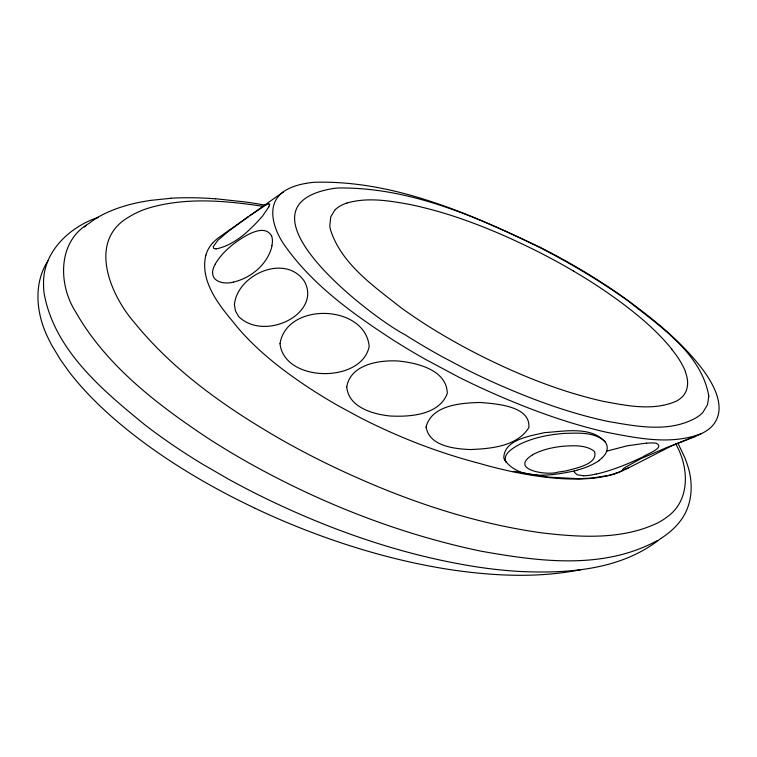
<?xml version="1.0" encoding="UTF-8"?>
<svg xmlns="http://www.w3.org/2000/svg" width="757" height="757" viewBox="0 0 757 757"><rect width="100%" height="100%" fill="white"/><g stroke="black" fill="none" stroke-linecap="round" stroke-linejoin="round"><path stroke-width="1.14" d="M212.603 272.369C212.253 282.683 225.69 284.339 233.307 282.115M272.056 245.779C267.846 264.051 251.305 277.923 233.449 282.087M205.847 255.118C199.82 280.592 218.035 303.983 233.411 322.283A303.074 174.981 0 0 0 237.092 326.863C257.03 350.538 281.718 369.747 307.38 386.799A611.079 352.8 0 0 0 338.597 405.941L358.657 416.833A549.468 317.23 0 0 0 393.479 433.439C421.498 445.778 450.491 455.846 480.099 463.587A328.775 189.818 0 0 0 512.224 471.649M97.369 217.59C69.587 227.176 43.31 251.589 43.546 282.815A220.779 127.46 0 0 0 44.076 293.091C54.116 350.131 102.772 390.451 145.249 425.122A758.741 438.057 0 0 0 183.979 452.506A747.925 431.812 0 0 0 200.823 463.123L227.27 478.481A812.942 469.349 0 0 0 273.504 502.194C337.187 532.313 404.617 555.364 474.298 566.501A276.333 159.538 0 0 0 519.804 571.469C568.214 573.674 621.525 570.068 660.766 538.464M268.82 206.898L262.726 215.792M215.31 263.909C222.596 251.703 234.15 242.543 246.328 235.522C253.302 231.85 264.713 226.589 270.684 234.519A22.152 12.784 0 0 1 271.129 235.285L271.347 235.749M47.928 260.881C33.024 283.884 36.289 314.306 48.098 337.953A361.344 208.62 0 0 0 51.675 345.097L60.541 359.878L69.549 372.425A487.924 281.699 0 0 0 75.662 380.033C95.581 403.869 119.265 424.317 144.142 442.817A722.992 417.41 0 0 0 255.175 508.297M262.215 216.426C249.838 230.45 234.973 244.927 216.114 248.949M334.679 210.304L330.752 216.899L329.815 225.662A88.465 51.079 0 0 0 330.298 229.125C340.981 263.805 373.655 286.004 400.727 307.503A623.863 360.181 0 0 0 437.366 331.765L442.296 334.717A666.52 384.811 0 0 0 483.307 357.011C521.573 375.983 561.59 392.003 603.367 401.352C627.051 405.752 653.187 411.25 676.181 401.219A30.271 17.477 0 0 0 681.253 397.785C687.536 392.542 688.823 383.477 686.646 375.936A111.109 64.146 0 0 0 685.87 373.296L685.246 371.507M695.295 436.42L695.314 436.401A2.706 1.561 0 0 1 694.917 436.628M601.701 458.25L599.175 460.332M84.273 227.024L86.506 225.378M248.277 216.805L228.633 231.15L217.732 240.395L213.209 246.687L213.682 248.391L215.934 248.949M249.905 215.66L265.631 205.128M532.587 454.815C508.193 469.983 548.191 475.935 558.079 472.065A66.654 38.484 0 0 0 566.577 470.769C574.932 468.299 597.898 464.476 594.642 451.976A12.519 7.229 0 0 0 593.356 450.566C584.659 444.756 573.323 445.608 563.34 446.204A64.809 37.415 0 0 0 552.582 447.803A55.015 31.766 0 0 0 532.531 454.787M638.908 462.622L671.222 446.062L694.027 436.657A8.668 5.006 0 0 1 695.087 436.363L695.257 436.354M638.227 462.972L629.389 467.438M694.841 436.675L701.625 433.496A42.969 24.811 0 0 0 711.684 426.626C727.979 409.49 713.889 384.376 702.231 368.905C679.9 339.685 650.528 316.814 620.92 295.438A737.252 425.642 0 0 0 543.006 248.75C471.63 214.685 395.097 179.958 314.306 182.276A62.49 36.081 0 0 0 305.856 183.393M694.652 436.77L666.302 447.756M513.918 471.365L548.74 477.137L579.058 478.727L592.258 478.046L609.281 475.301L618.63 472.377L629.218 467.523L624.667 469.444A6.293 3.634 0 0 1 623.333 469.804L622.907 469.785M701.625 433.496C671.251 445.457 637.356 438.208 606.442 432.238C567.39 423.371 529.682 409.395 493.062 393.328A712.933 411.609 0 0 1 458.647 377.071L425.245 359.244A813.775 469.832 0 0 1 393.649 340.347C353.746 314.401 313.701 285.957 285.673 246.82C274.469 231.822 264.354 204.882 283.534 191.795L219.17 237.291A57.901 33.431 0 0 0 212.443 243.29L212.48 243.3M666.16 447.813L641.141 458.543L624.828 467.58A17.108 9.879 0 0 0 622.983 469.103A2.337 1.344 0 0 0 622.727 469.595M97.416 217.571L98.107 217.297A105.318 60.806 0 0 0 88.749 223.58C57.485 241.54 58.1 284.348 75.615 311.827C105.989 365.271 156.264 403.755 206.557 437.319A860.406 496.753 0 0 0 249.062 463.029C321.271 503.386 399.27 533.969 480.298 551.039C534.622 560.71 594.122 569.132 646.279 546.005A105.015 60.626 0 0 0 657.18 540.612M614.731 473.721L616.387 473.163A56.52 32.627 0 0 0 622.661 470.599M346.971 203.037C367.259 197.094 388.909 200.671 409.272 204.371A231.443 133.62 0 0 1 424.762 207.901C463.161 217.467 499.904 232.796 535.303 250.321A657.644 379.683 0 0 1 565.905 266.653L573.38 270.978M576.91 470.381C554.824 475.141 519.879 481.755 504.711 459.953M596.251 474.09C612.489 470.343 628.026 464.003 643.024 456.821C645.674 454.493 665.677 447.709 656.404 443.384M581.556 569.529C539.732 578.007 496.478 576.181 454.437 570.248A351.324 202.838 0 0 1 438.596 567.722C398.201 560.672 358.563 549.554 320.05 535.492A653.821 377.478 0 0 1 261.174 511.136L255.128 508.335M305.856 183.393L304.484 183.648A46.186 26.665 0 0 0 283.364 191.71M268.508 203.898L269.492 204.182M646.601 443.082L627.231 445.807L606.679 451.144A29.968 17.297 0 0 0 607.19 448.532A27.914 16.115 0 0 0 605.231 441.946C590.924 425.737 563.445 431.49 544.302 432.644C530.525 436.07 504.162 439.363 503.802 457.805A22.152 12.793 0 0 0 504.682 459.906M170.864 198.296L150.444 200.406A131.699 76.041 0 0 0 147.747 200.823L139.875 202.242A109.945 63.474 0 0 0 97.965 217.212M583.6 475.727L577.373 474.876L574.459 472.406A9.425 5.441 0 0 1 574.308 471.081M215.613 198.75L245.817 202.034A319.747 184.604 0 0 1 258.099 203.936L264.742 205.081M263.001 206.311C224.734 200.548 184.5 196.943 146.953 208.591A76.58 44.218 0 0 0 129.201 216.833C87.055 240.594 110.181 294.937 134.519 322.709C174.924 372.463 228.642 409.509 283.837 441.085A850.026 490.763 0 0 0 328.207 464.325C395.864 497.018 467.731 522.614 542.4 532.956C580.742 537.347 622.14 540.025 657.909 522.822A72.927 42.108 0 0 0 667.986 516.302C690.753 499.431 688.7 466.407 675.812 444.075M512.234 471.63C536.363 476.636 561.079 480.099 585.767 478.736A76.788 44.332 0 0 0 614.883 473.882M671.885 349.242C657.492 331.386 639.816 316.483 621.535 302.772A629.322 363.332 0 0 0 573.361 270.987M605.212 441.946C594.794 431.414 577.629 433.155 564.069 433.382C548.693 434.679 533.136 437.574 519.245 444.548C513.284 447.974 502.071 453.916 506.073 462.309M677.979 443.252L684.65 457.275A287.263 165.849 0 0 1 687.195 464.268C693.914 483.345 692.627 506.253 679.313 522.254A107.485 62.055 0 0 1 660.804 538.482M269.511 204.201A2.896 1.675 0 0 1 269.568 204.608M606.726 451.153A35.077 20.25 0 0 1 601.635 458.222M205.923 255.118A72.256 41.72 0 0 1 212.357 243.271M170.845 198.202A193.546 111.743 0 0 1 215.584 198.845M646.658 443.224A25.719 14.847 0 0 1 656.082 443.176M265.726 205.166A11.923 6.889 0 0 1 268.432 203.832M212.49 272.359A54.703 31.576 0 0 1 215.423 263.938M269.653 204.617A18.461 10.655 0 0 1 268.754 206.879M271.583 235.72A51.154 29.532 0 0 1 271.791 245.76M599.345 460.407A62.576 36.128 0 0 1 576.777 470.211M596.166 473.986A40.102 23.155 0 0 1 583.619 475.85M334.651 210.295A31.586 18.234 0 0 1 346.952 203.018M671.677 349.299A194.445 112.263 0 0 1 685.454 371.479M234.405 304.551L235.408 310.796L238.474 316.246A37.273 21.518 0 0 0 239.051 316.928C254.324 331.49 280.308 327.876 295.836 315.47A66.474 38.38 0 0 0 304.551 305.251A66.995 38.683 0 0 0 306.689 286.752A67.43 38.929 0 0 0 304.04 280.819C284.793 253.444 237.338 274.64 234.405 304.551M708.798 396.166L707.53 404.654L702.931 412.338A38.758 22.379 0 0 1 693.327 419.246C666.908 432.531 635.852 426.238 608.079 421.441C569.292 413.237 531.934 399.403 495.759 383.373A664.693 383.752 0 0 1 464.315 368.413L441.331 356.244A749.553 432.749 0 0 1 405.052 334.745C370.656 316.965 225.51 205.317 334.49 188.313A63.266 36.525 0 0 1 338.095 188.001C408.184 186.979 474.885 215.991 536.779 245.997A785.047 453.244 0 0 1 628.707 301.343C659.953 326.409 701.588 353.623 708.798 396.166M426.059 427.024C429.37 446.223 454.314 448.806 470.097 449.563C490.479 448.702 516.946 446.639 528.831 427.639C530.827 405.667 495.381 403.803 480.25 402.469C461.278 402.97 431.755 404.863 426.059 427.024M280.024 343.744C284.32 382.645 361.96 383.544 369.179 346.356C365.215 304.163 286.534 301.655 280.024 343.744M346.734 387.026C348.655 407.465 373.182 414.287 390.3 416.009C410.199 417.003 438.928 415.082 447.273 393.545C447.16 369.946 416.804 362.669 397.813 360.985C378.945 359.925 350.311 364.533 346.734 387.026"/></g></svg>
